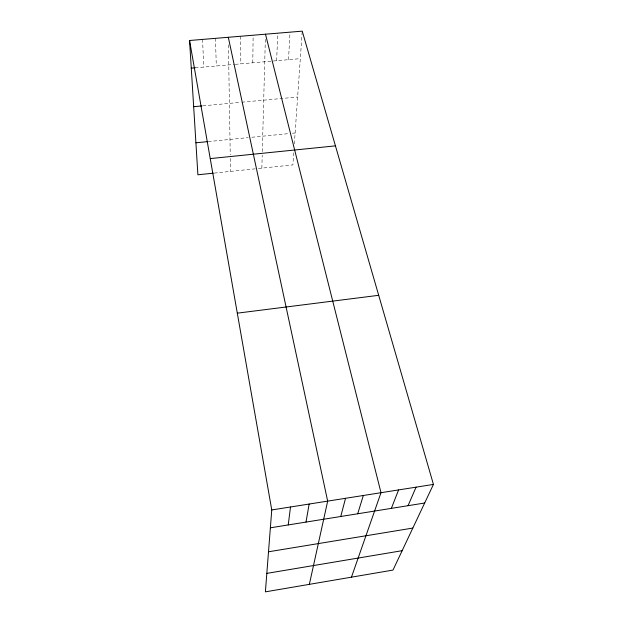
<?xml version="1.0" encoding="UTF-8"?>
<svg xmlns="http://www.w3.org/2000/svg" width="623" height="623" viewBox="0 0 623 623"><rect width="100%" height="100%" fill="white"/><g stroke="black" fill="none" stroke-linecap="round" stroke-linejoin="round"><path stroke-width="0.47" stroke-dasharray="3.12 2.34" d="M252.79 62.806L253.14 35.223M261.847 168.132L262.205 155.143M262.299 151.615L265.382 38.003M276.635 60.727L277.78 33.175M288.496 59.691L290.03 32.162M293.729 152.799L292.88 164.908L256.17 168.724M294.352 143.913L302.163 32.1M214.242 173.085L255.22 168.825M208.253 141.577L248.203 137.628M251.84 137.262L288.838 133.602M292.421 133.252L295.115 132.987M202.864 105.848L240.867 102.304M241.825 102.219L297.63 97.009M195.139 67.837L234.318 64.418M235.245 64.34L300.309 58.655M202.53 39.42L203.822 67.082M215.449 38.353L216.313 65.991M228.439 44.903L230.237 154.862M230.3 158.39L230.51 171.395M240.751 36.251L240.797 63.85"/><path stroke-width="0.93" d="M189.556 40.495L271.76 509.949L265.39 591.85L392.988 570.084L433.444 484.421L302.233 31.15L189.556 40.495L197.896 174.783L213.331 173.178M288.239 524.932L290.505 506.99M306.01 522.074L309.14 504.046M309.358 584.351L327.667 501.126L228.314 37.287M340.742 516.498L345.547 498.299M357.703 513.773L363.326 495.495M351.45 577.171L381.003 492.7L265.484 34.195M391.361 508.368L398.58 489.927M408.057 505.681L416.063 487.17M266.831 573.378L402.147 550.685M268.505 551.783L412.831 528.063M270.374 527.806L424.66 503.018M271.76 509.949L433.444 484.421M237.301 313.159L378.698 295.31M210.239 158.592L335.439 145.868M195.91 142.799L207.311 141.67M193.667 106.704L201.945 105.933M191.277 68.172L195.139 67.837"/></g></svg>
